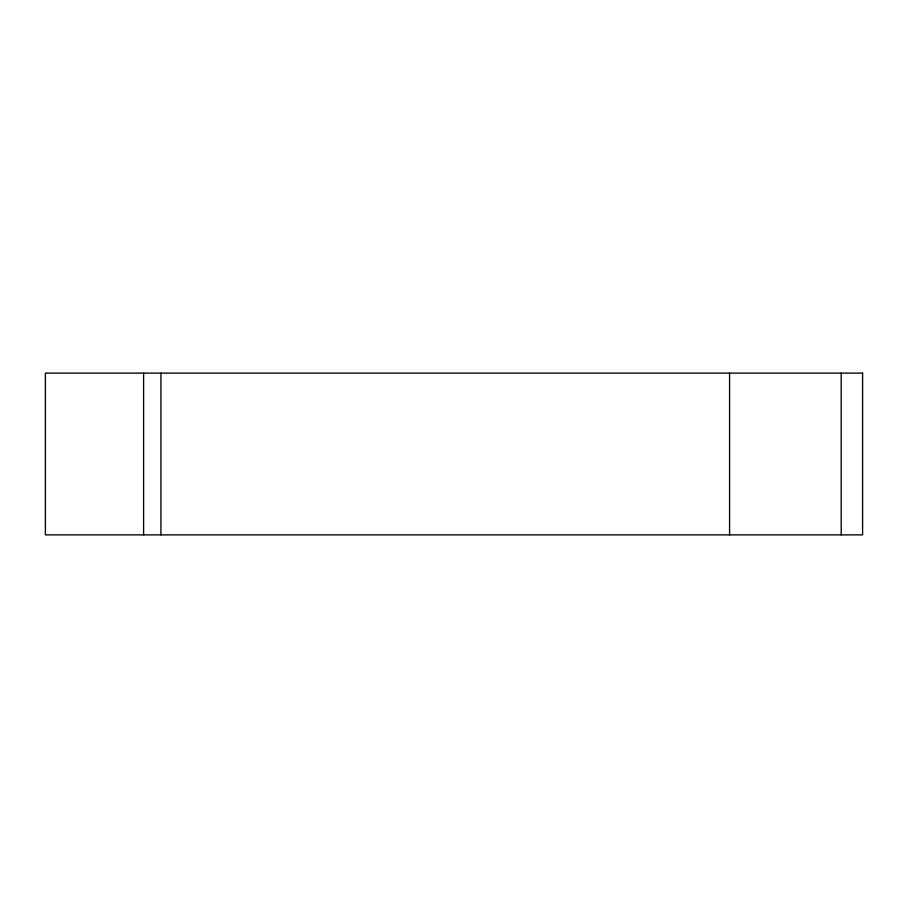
<?xml version="1.0" encoding="UTF-8"?>
<svg xmlns="http://www.w3.org/2000/svg" width="908" height="908" viewBox="0 0 908 908"><rect width="100%" height="100%" fill="white"/><g stroke="black" fill="none" stroke-linecap="round" stroke-linejoin="round"><path stroke-width="1.36" d="M841.194 373.131L841.194 534.869M729.589 373.131L729.589 534.869M160.932 373.131L160.932 534.869M143.6 373.131L143.6 534.869M862.6 373.131L45.4 373.131L45.4 534.869L862.6 534.869L862.6 373.131"/></g></svg>
